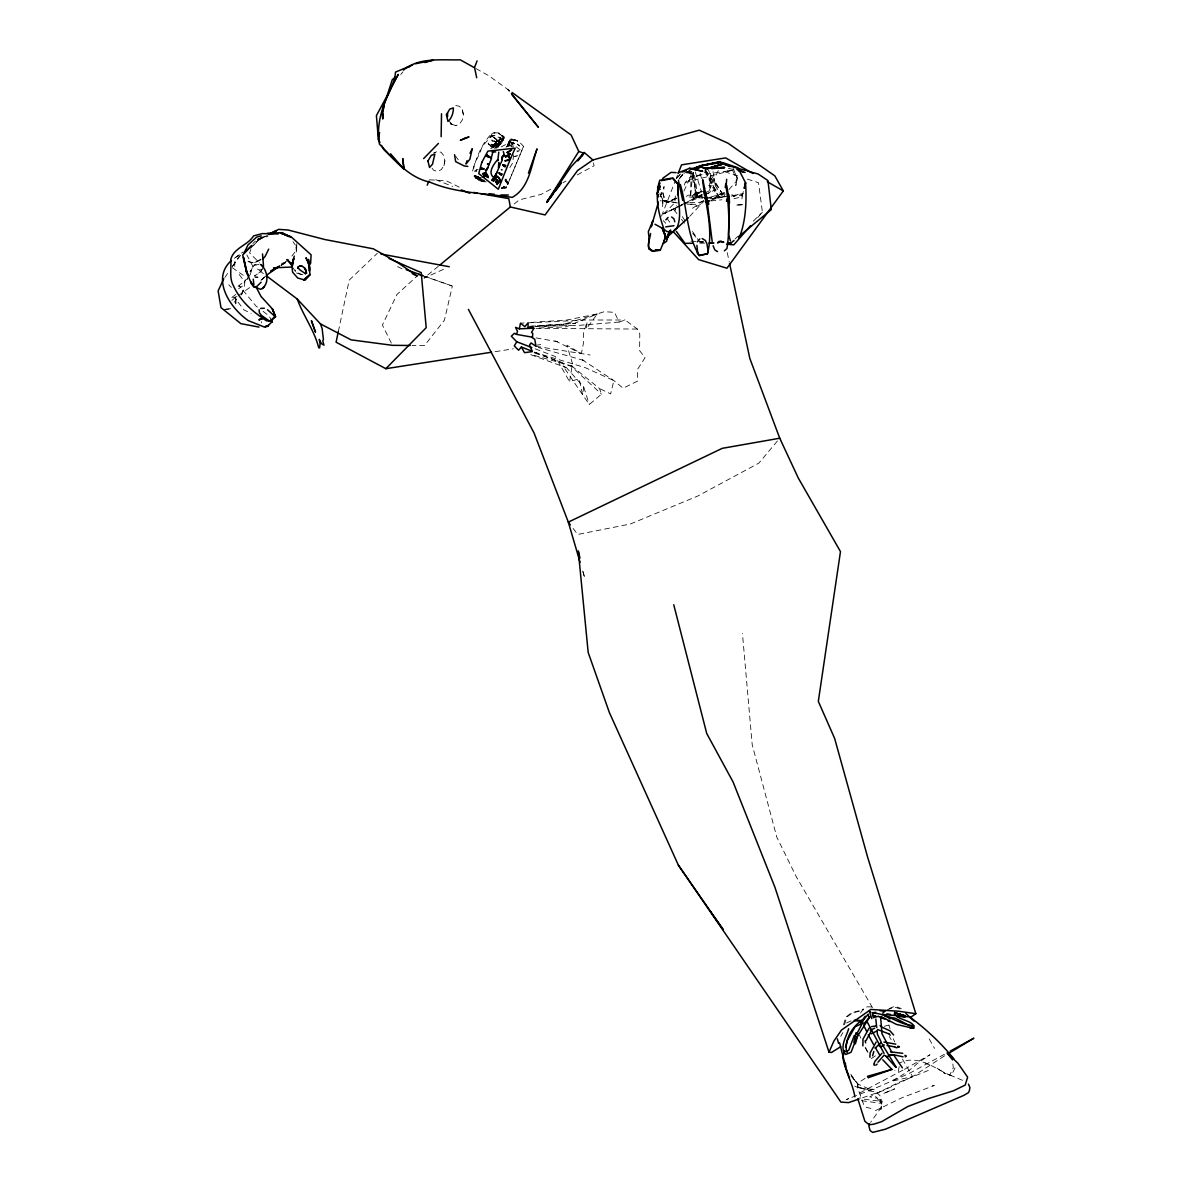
<?xml version="1.0" encoding="UTF-8"?>
<svg xmlns="http://www.w3.org/2000/svg" width="1192" height="1192" viewBox="0 0 1192 1192"><rect width="100%" height="100%" fill="white"/><g stroke="black" fill="none" stroke-linecap="round" stroke-linejoin="round"><path stroke-width="0.75" stroke-dasharray="5 3.75" d="M296.748 243.63L296.704 252.168L295.586 245.06L295.914 245.895L292.994 241.663M475.116 175.671L475.995 178.338L483.311 181.676L486.306 181.855M496.11 148.374L496.513 145.394L496.11 148.374L498.852 144.575M690.63 195.801L691.032 173.093L692.835 171.648L690.63 195.801L696.947 196.322L691.032 173.093L686.085 172.959L692.954 173.242L694.072 172.05L697.946 197.35L703.146 197.276M235.569 303.9L235.688 299.058L244.107 310.009L251.199 313.347M502.875 140.12L502.13 138.466L497.898 137.274L499.314 137.557M513.618 154.677L512.694 162.931L509.669 167.819M234.705 266.323L235.077 257.845L240.441 253.911M928.315 1070.446L897.397 1083.051L869.713 1096.923L877.521 1098.309L875.226 1096.193L881.365 1103.226L879.905 1099.099L881.35 1104.12L880.918 1109.514L881.991 1101.438L880.53 1096.357L874.392 1089.518L859.492 1088.162L854.783 1086.21M236.09 303.394L235.435 295.929L235.673 300.429L236.91 298.685L236.642 295.72M675.342 195.965L674.821 202.834L663.735 213.815L665.836 216.735M296.599 245.403L296.182 250.707L296.629 250.052L289.537 258.902M741.96 198.9L742.273 196.01L741.037 194.341M496.304 145.811L497.883 143.696L498.867 144.292L497.675 142.653L493.801 141.312L495.842 141.982M704.04 193.476L708.972 190.988L711.043 171.395M504.514 138.049L503.858 136.261L499.642 134.89L500.387 138.853L500.014 137.512L497.526 136.856L500.014 137.512L500.387 138.853M497.362 140.12L492.49 136.499L496.438 139.464L494.665 137.706L489.897 137.229L492.49 136.499L498.241 141.535L495.961 139.255L500.059 140.969L500.625 142.936L499.597 143.249L499.701 141.386L498.509 140.418L499.597 141.401M865.094 1078.373L857.569 1083.29L857.659 1087.804L863.962 1105.327L866.346 1107.398L874.6 1109.171M710.074 198.304L716.601 198.662L723.931 196.531L724.453 192.925M534.612 353.011L561.775 362.442L583.767 387.132L582.545 394.656L579.103 378.758L569.597 381.738L572.443 363.426L566.9 345.188L581.353 353.637L583.439 343.236L583.439 333.387L587.105 321.795L586.345 328.843L597.311 313.958L604.18 311.693L614.506 312.349L619.14 322.064L625.07 319.992L637.392 329.066L639.791 334.132L639.597 350.597L645.051 357.66L637.184 369.907L637.794 381.008L623.103 388.175L613.88 380.591L582.411 359.865L585.212 360.848L538.263 347.483M500.267 138.034L499.537 140.492M511.353 145.066L512.322 142.638L514.914 143.874L512.992 142.519L511.8 143.189L514.363 143.845L513.335 143.01M899.185 1066.617L898.261 1071.802L894.79 1070.595M431.996 168.191L433.828 170.441L437.553 171.395L441.234 169.651L443.931 165.703L444.884 160.592L443.856 155.705L441.115 152.293L437.389 151.369L433.679 153.112L437.389 151.414M443.945 165.703L444.914 160.577M455.776 105.477L459.546 106.356L462.332 109.724L463.39 114.641L462.407 119.811L459.68 123.819L455.925 125.667M502.19 138.808L501.787 140.045M496.349 143.919L493.384 145.946L488.765 144.888L488.184 143.07L489.182 144.947L495.38 144.888C494.024 146.467 494.561 147.286 491.402 146.914L493.071 146.869L496.393 143.949L495.648 141.669L493.726 140.835L496.438 142.638M338.334 331.555L349.211 280.12L377.283 253.315M472.598 170.963C476.532 157.389 481.777 143.189 492.207 133.206L494.978 132.819L493.875 132.982M424.978 276.335L452.364 286.05L444.422 320.186L424.471 345.62L412.015 345.501M493.428 145.737L496.572 143.919L493.428 145.737L496.125 147.808M743.316 191.525L741.975 196.755L733.87 198.781L730.845 196.933M501.102 187.814L503.501 188.232C506.675 188.947 510.072 182.823 506.704 181.139L506.153 178.681L507.762 184.164L523.526 146.407L518.49 140.805L514.199 139.658L512.739 140.805M492.207 133.206C489.987 139.911 482.626 143.398 480.778 150.52C479.84 155.481 468.501 170.247 476.845 170.843M844.532 1024.688L846.633 1017.298L851.833 1013.23L863.425 1009.967M843.504 1024.852L845.694 1017.298L851.163 1013.006L863.664 1009.356M507.688 146.527L508.03 145.439M731.173 196.144L743.003 193.536L741.975 196.755L742.273 196.01M495.768 143.204L494.427 143.517L497.958 140.701L495.768 143.204L498.316 145.662L500.372 145.215L501.459 139.434M660.308 196.918L664.078 186.503L662.588 206.827L662.335 197.231L661.024 192.642M250.886 249.456L249.605 252.928L259.558 262.955M676.952 213.621L674.702 210.79L676.609 205.665M684.268 185.132L685.266 182.451L690.853 176.327L732.037 170.381L685.266 182.451L706.603 171.38M261.421 321.602L261.391 322.838M510.265 143.055L510.832 141.863M661.5 216.199L675.521 180.26M676.192 178.547L677.518 175.12M523.526 146.407L506.242 187.814L502.979 187.516M241.052 295.109L243.108 290.222L239.056 285.544L256.235 306.314L259.379 308.311M508.403 182.734L505.676 181.095M708.972 190.988L718.448 170.113M723.931 196.531L725.123 193.924M498.569 144.157L499.701 141.386L498.48 145.931L499.225 142.757L498.39 143.368L499.508 142.071M674.702 210.79L676.236 207.512M683.925 191.107L690.853 176.327M954.971 1067.898L951.291 1075.735C934.722 1068.941 918.198 1053.49 899.096 1063.234M937.016 1068.121L945.42 1073.813L943.423 1072.532L949.786 1075.035L953.287 1067.704L952.348 1059.703M241.633 294.677L243.779 289.418L244.881 282.176L237.372 272.044M506.034 147.286L508.418 144.977L510.161 145.26L508.567 145.052M262.881 267.634L260.914 271.538L254.611 275.933M261.748 269.303L260.452 271.821L254.388 276.067M512.322 142.638L509.044 141.326L509.267 144.47L506.868 146.452L507.956 144.619L512.396 145.871M840.747 1036.355L842.863 1032.585M508.567 146.586L510.325 145.141L511.666 146.199M743.003 193.536L741.797 195.637L733.259 195.92L738.846 194.043L731.054 197.693M509.833 139.553L511.562 138.853L515.644 141.267L511.8 143.189M232.589 266.352L239.428 255.833M249.411 275.412L245.82 281.059L248.994 276.529M499.478 143.249L500.029 142.399L498.39 143.368M860.579 1012.991L863.202 1009.088L867.225 1006.793L872.112 1006.972M227.523 273.504L224.886 277.483M232.395 266.323L242.021 253.375M881.618 1106.891L870.622 1122.253M490.657 148.717L493.756 147.003L492.475 147.555M234.198 302.261L236.448 299.386M680.453 177.265L682.405 174.822M680.185 177.34L682.197 174.792M400.736 74.56L402.941 71.833M679.857 177.981L683.21 173.809M728.953 189.573L735.986 181.825L736.433 179.292L732.648 170.456M706.692 193.819C714.157 191.852 708.003 187.368 711.445 185.55L708.152 185.714L705.619 188.217M777.422 440.995L758.827 463.137L697.588 496.125L630.359 524.003L577.688 534.463L572.488 527.609M678.799 179.441L682.256 175.358M250.052 275.024L252.898 266.472L246.863 254.939M757.65 217.644L762.418 212.191L758.514 182.734L746.46 178.8M676.475 178.517L679.917 174.613M677.265 177.668L682.673 171.573M253.792 245.15L258.634 239.726L270.524 233.632M250.543 248.428L258.634 239.726M689.721 216.348L703.414 201.731M735.077 238.996L737.684 236.448M753.299 221.131L762.418 212.191M262.27 279.435L267.157 274.756M261.853 279.643L264.505 277.2M418.884 274.384L396.966 294.454L382.408 325.029L392.421 345.322M260.929 280.448L264.669 277.036M501.176 146.869L505.751 144.545L510.325 145.141M497.63 147.734L498.107 144.768M252.779 243.496L255.535 241.082M530.768 354.68L565.529 367.389L562.877 365.84L589.295 404.49L601.498 394.165L599.516 388.532L571.206 365.497L573.546 366.495L531.558 354.635M496.14 146.199L497.615 146.094M438.328 266.293L423.965 278.138L445.897 268.245M231.844 300.369L236.999 296.286M514.139 203.981L519.34 199.869L541.168 194.37L552.03 188.545M701.298 191.033L697.439 194.072L701.522 191.346L691.852 195.831C693.923 198.632 699.436 198.319 701.447 195.399M238.37 295.556L249.933 287.391M282.698 264.43L281.595 264.996L288.375 259.767M235.822 294.409L230.712 298.313L236.999 296.614M693.52 198.99L697.052 196.322L697.946 197.35M281.595 264.996L285.722 261.912M512.486 146.959L508.91 144.739L508.835 143.263L507.39 146.72M238.042 286.467L245.82 279.792L242.289 286.229L238.579 288.747M234.392 258.306L243.108 251.929M288.285 259.945L280.925 265.309L285.588 263.104M676.415 198.215L668.042 202.461L676.415 198.215L668.042 202.461L660.174 200.658M264.907 236.15L262.955 237.551L267.455 235.286M501.057 139.091L497.392 141.058L498.241 140.596L492.817 140.894L491.774 139.956L492.251 141.163L497.392 141.058L499.403 139.434M703.876 200.301L692.641 208.198L702.55 203.579M258.247 239.592L264.326 235.375M503.426 138.615L504.112 138.153L502.771 139.106L503.531 138.957L503.262 141.252L500.536 144.277L496.393 143.323L499.776 144.008M871.292 1058.63L875.643 1055.725M257.353 239.83L264.505 235.137M724.274 192.359L710.477 199.973L712.026 199.287M944.571 1055.829L912.61 1076.57L883.272 1090.591L859.03 1098.994M500.625 142.936L498.003 147.376L494.069 145.856L497.496 146.497M517.343 151.816L519.414 150.639L516.598 151.071M904.49 1069.358L929.909 1054.771L917.214 1063.547C897.934 1082.023 870.383 1089.279 846.305 1099.709L851.803 1096.998M257.725 240.68L267.321 235.405M473.865 176.058L477.351 177.966L474.148 175.805L475.474 178.174L478.186 179.202L480.987 178.621M577.226 174.941L594.063 165.733L593.482 162.857M944.407 1054.279L909.615 1073.247L891.542 1081.278L912.61 1076.57L902.344 1058.943M562.877 182.734L565.976 181.08M875.375 1110.676L902.135 1097.668L934.304 1085.51L930.669 1086.001M677.756 206.782L682.673 204.279M684.327 203.46L702.401 194.311M682.286 205.188L663.735 213.815L679.887 205.665M681.511 204.845L705.738 192.612M675.626 198.095L667.907 201.97L660.398 200.226M663.735 213.815L676.102 207.617M902.91 1070.148L858.583 1093.586M686.443 172.006L691.285 169.726M501.862 140.537L502.458 140.254C499.672 143.144 502.309 139.032 502.175 142.235L498.003 141.178L501.4 141.833M683.97 204.398L702.52 195.756M704.204 194.981L716.005 189.483L712.995 171.469M846.529 1022.959L852.518 1020.203M506.242 187.814L503.724 187.964M261.078 259.215L253.24 262.762L246.58 261.123M686.294 172.408L689.393 171.007M688.574 171.261L683.91 173.332L688.767 171.335M254.73 262.464L261.793 259.379L253.762 263.06L244.911 260.72M531.245 322.451L567.124 319.978L597.311 313.958L566.036 326.861L535.521 328.143M887.131 1009.982L894.492 1007.002L902.21 1009.684M494.203 132.923L498.688 132.863L501.907 135.054L502.011 136.871M476.83 170.173L474.371 171.141L476.562 171.514M889.023 1008.581L895.028 1006.257L901.376 1008.581M693.431 194.698L704.83 190.616M724.125 193.208L709.657 197.336M281.535 263.477L284.962 262.359M710.834 200.286L719.059 197.693L710.626 199.138M484.578 180.186L480.003 179.158M597.311 313.958L559.853 325.49L535.864 326.519M705.292 169.607L718.642 197.35L720.087 197.082M703.295 201.284L698.199 202.685L687.948 202.342M884.241 1026.282L889.634 1024.882M695.085 194.296L694.861 193.119L701.507 191.45M257.621 239.041L267.902 236.493M501.459 188.261L506.749 186.623L503.382 186.31M694.861 193.119L701.507 192.925M501.713 188.127L504.738 186.786L503.158 186.786M259.126 264.49L254.06 265.339L250.082 271.627L254.298 264.758L259.185 264.341M495.142 351.655L513.35 348.824M537.041 345.129L540.691 344.562M508.254 144.619L509.267 144.47M732.037 170.381L724.08 171.514L739.576 176.565M686.95 172.02L692.761 171.201L697.022 196.188L695.904 195.995M262.166 269.556L258.873 269.928L256.906 268.692L264.088 274.1M225.765 309.25L230.92 308.683M509.908 142.369L508.015 143.621L507.732 145.782M710.819 200.941L721.92 199.779M483.162 180.826L480.391 181.005L476.725 179.411L475.593 176.178M725.079 196.755L718.553 197.365M729.176 196.352L709.449 197.634M224.051 309.443L231.412 308.788M733.259 195.92L734.808 195.786L731.769 194.728M619.14 322.064L578.969 325.356L535.685 326.399M706.439 198.304L710.283 197.842M520.487 323.196L524.078 322.957M528.488 326.414L575.721 323.241L530.336 326.34M686.681 172.497L694.072 172.05M742.825 204.637L735.434 205.084L743.227 204.83M528.101 322.853L585.183 320.022L625.07 319.992M476.055 169.458L478.081 169.383M429.448 179.813L446.166 180.752L460.306 187.651M481.002 178.249L475.101 177.489L479.989 177.906M699.749 243.183L705.292 243.123M481.747 177.906L478.23 177.921L475.921 176.267M535.968 328.351L637.392 329.066M480.659 178.293L478.424 178.279L482.343 180.111M481.985 179.888L479.944 179.843L481.359 179.977M686.994 204.16L695.741 204.339L687.263 204.1M690.868 241.186L703.682 241.708M699.808 241.946L703.384 242.259M692.761 233.349L699.525 241.812L703.131 242.125M699.6 196.233L688.261 195.13L685.847 196.68L703.176 198.2M484.95 181.72L481.613 180.96L484.965 181.899M484.414 181.02L481.33 180.603M676.028 202.789L662.424 200.137L659.995 193.953M861.592 1100.693L881.499 1103.39L881.991 1101.438L862.725 1099.039L859.7 1097.683M535.998 346.306L590.055 354.978M493.22 144.664L491.774 144.426L492.102 146.08M511.189 139.688L512.739 139.971L509.446 140.626L508.433 143.636L509.431 143.234L508.06 143.71L507.926 145.469M536.117 337.887L557.469 341.731L554.057 340.376L581.353 353.637M491.193 144.202L494.755 144.798L497.213 147.51M677.548 202.983L662.424 200.137L667.207 202.372L659.712 188.068M484.459 181.154L481.091 180.245L484.488 181.497M478.081 176.669L474.565 175.641L477.023 176.833M703.608 197.336L695.711 195.667L693.118 172.08M480.912 179.217L478.707 178.74L475.653 175.82M929.492 1064.799L925.469 1063.085M450.353 122.478L452.185 124.713L449.116 123.476L455.94 125.622M481.002 179.292L478.707 178.74L481.33 179.545M728.446 168.355L736.775 170.411M475.981 175.999L478.812 176.699M534.046 352.117L585.332 367.702L613.88 380.591L610.632 393.911L599.516 388.532M491.581 146.363L490.538 146.02L492.698 147.748L489.227 144.515L492.132 146.869M422.221 275.561L452.364 286.05M296.495 272.968L302.5 275.054M949.786 1075.035L964.462 1081.114M535.208 348.839L555.323 356.512L569.597 381.738M302.813 274.801L297.121 272.625L295.169 270.003M535.074 352.355L571.609 366.615L601.498 394.165M435.706 179.679L452.737 186.474M480.361 179.485L481.94 180.186M868.744 1088.862L857.882 1084.035L850.805 1075.542L858.523 1085.018L850.79 1074.26M492.579 146.72L495.097 148.508M397.607 266.635L402.494 268.99M476.025 68.614L488.631 75.632L510.578 91.426M263.074 311.335L269.273 316.089L271.314 320.29M510.28 145.871L508.507 142.772L510.027 139.941L510.429 140.85M232.321 267.708L243.228 275.263M516.181 146.81L520.308 149.879L517.745 147.853M497.362 140.88L499.97 143.338L501.459 143.263L503.441 138.779L502.175 136.037L503.292 136.976M859.492 1088.162L857.659 1086.433L857.569 1083.29M509.207 90.86L507.613 89.296L509.893 92.097M228.804 284.769L231.322 287.421M505.021 179.098L506.6 180.797L506.093 179.024M663.259 220.595L665.702 223.291M449.399 121.405L452.17 124.758M681.466 219.254L684.864 223.485M507.732 184.253L504.842 179.992M455.493 155.988L458.279 159.803M666.894 218.21L671.096 224.051M682.286 216.631L685.37 221.146M692.448 231.471L699.525 241.812M292.755 267.485L295.556 271.597M506.168 181.035L507.941 183.791L506.213 179.053M707.124 168.147L723.008 194.952L717.614 197.708L704.263 169.368M872.484 1007.642L796.39 876.925L776.782 837.112L752.212 744.777L742.437 633.459M889.277 1036.489L891.154 1039.707M929.253 1039.007L934.528 1048.379M705.143 171.335L718.776 196.188L703.429 168.132M508.686 141.878L509.342 143.07M865.66 1047.842L868.074 1052.462M865.139 1047.485L867.553 1052.104M511.979 143.114L512.828 144.873M893.27 1038.828L894.715 1041.823M859.492 1035.133L860.907 1038.217M733.02 168.102L737.386 178.487L735.777 185.594L737.386 178.487L733.646 169.577M659.995 193.745L661.828 198.245M507.539 145.394L507.852 146.333M496.781 142.965L496.319 139.3M583.767 387.132L589.295 404.49M888.949 1025.284L890.037 1028.666M695.338 172.05L701.596 192.225M582.635 571.028L584.691 578.016L582.56 568.986M700.211 173.525L701.537 178.666M505.721 180.007L506.078 181.512M462.332 109.724L463.375 114.641M727.254 252.63L729.161 261.599M494.352 143.398L494.725 145.409M512.962 144.694L513.231 147.301M497.883 143.696L498.018 145.409M509.967 140.969L510.534 142.34L509.967 140.969M503.352 137.035L503.128 139.002L503.352 137.035M500.506 141.326L500.238 144.202L500.506 141.326M498.554 143.338L498.211 146.348L498.554 143.338M502.145 141.029L502.517 139.971L502.145 141.029M492.102 135.322L491.253 136.156L496.423 135.426L492.102 135.322M723.052 194.356L721.533 195.413L704.263 168.445L723.052 194.356M509.938 142.891L509.133 143.383L509.446 142.25L509.938 142.891M517.835 155.616L514.646 156.48L517.835 155.616M888.502 1091.425L882.989 1093.735L894.73 1088.847L888.502 1091.425M873.945 1091.559L868.283 1090.769L857.629 1086.866L873.945 1091.559M515.168 140.03L514.199 139.658L517.701 141.356L515.168 140.03M500.953 134.502L498.39 133.474L501.907 135.054L500.953 134.502M519.369 145.722L517.343 144.083L520.576 147.346L519.369 145.722M498.241 141.535L497.168 140.224L498.241 141.535"/><path stroke-width="1.5" d="M493.667 180.245L493.98 177.802L494.024 180.066M894.596 1015.435L894.671 1012.425L894.596 1015.435L881.946 1014.407M500.849 163.2L502.234 160.041M528.428 173.198L537.056 148.881C531.081 165.643 529.531 187.844 512.217 197.395C484.652 193.164 456.298 193.342 429.88 182.153C408.066 177.34 394.18 159.37 379.473 144.157C374.988 119.558 386.58 95.509 398.277 74.396L391.945 86.152M441.144 136.678L441.517 113.776M271.97 322.227L271.433 319.814M492.654 152.71L491.223 158.208L486.887 154.915L491.223 158.208M487.945 177.28L487.021 174.911M267.53 309.771L274.994 316.461L270.018 321.006L271.18 320.737L275.531 316.759L272.342 308.862L261.033 296.48L255.803 286.482M486.47 176.043L485.129 173.391L485.77 174.479L483.773 176.356M726.062 187.621L726.643 179.292M263.536 266.323L262.523 253.941M493.354 180.588L493.697 178.055M677.622 194.773L678.457 184.671L672.914 177.921L659.787 180.26C654.393 195.92 658.595 214.113 664.048 229.385L666.85 231.546L671.558 231.68M383.183 113.851L382.751 119.006C380.024 101.856 394.641 88.774 395.491 72.101L412.492 65.053M383.63 108.71L384.062 103.57L382.647 112.614M493.741 179.038L493.637 180.201L493.086 178.517L494.516 176.49M494.263 177.891L493.816 180.171L494.039 177.906M253.27 279.211L253.881 284.769M292.249 266.203L293.634 258.634L291.816 266.114L291.34 263.834M532.556 337.247L516.538 334.371L517.492 331.376L515.57 327.383L519.354 328.828L533.718 328.217M725.228 187.516L725.749 183.926C728.833 205.173 730.264 227.255 726.941 248.547L724.363 250.841M672.601 178.487L678.457 184.671C676.505 198.975 682.956 213.845 676.967 227.791L673.748 230.592M677.682 189.751L678.457 184.671M379.965 142.578L378.415 139.777L379.548 132.536M498.777 152.159L497.764 160.801L497.958 159.817M494.129 179.888L493.89 178.204L495.559 177.37M498.256 172.9L497.019 172.184L500.342 164.183M874.168 1065.41L874.421 1064.128M868.849 1125.889L870.115 1130.567L872.663 1132.4L885.433 1129.197L963.926 1095.329L968.426 1092.662L969.468 1090.427L969.871 1087.476L968.455 1084.109M519.354 328.828L520.487 323.196L524.852 326.668L528.101 322.853L528.026 327.919L533.971 328.217L531.498 332.404L532.809 333.432L532.392 337.768L534.746 339.288L535.998 346.306L531.066 342.953L529.561 345.01L532.303 351.61L524.554 352.668L521.366 347.036L518.609 350.225L514.259 345.933L516.777 341.791L511.323 336.189L514.363 333.313L516.538 334.371M293.634 258.634L291.965 266.844L292.606 272.163L297.717 278.034L305.241 280.12L309.965 274.652L308.966 264.266L306.091 258.008L308.966 264.266L309.413 271.061L310.069 268.17L308.072 260.601L309.264 266.77L308.519 259.454L308.728 266.114L310.635 263.313L311.097 254.82L291.072 236.776L280.314 233.021L290.55 236.895L282.012 232.649L267.366 233.26M493.816 180.171L494.173 178.457M650.608 233.528C650.013 239.458 644.663 249.381 653.41 251.348L660.249 250.245L665.836 236.91L662.394 228.313L654.974 224.23M338.334 331.555L336.084 342.193L385.835 368.7L491.491 352.221M291.816 266.114L294.26 256.086M952.348 1059.703L947.089 1052.849L957.906 1063.234L967.636 1077.181L965.207 1085.063L953.466 1090.784L928.315 1098.637L907.738 1106.548L881.648 1121.657L873.796 1124.175L869.221 1124.771L869.504 1123.624M651.249 226.942L658.431 202.133M872.589 1055.829L873.825 1051.448M651.622 225.482L652.709 221.101L648.344 231.65L649.193 239.324M880.694 1018.162L881.961 1033.688L891.631 1051.925M844.651 1050.539L842.848 1057.289C844.979 1071.116 852.697 1083.245 854.888 1096.849M845.545 1047.172L847.348 1040.422L855.126 1026.699L861.026 1024.092M486.351 170.113L485.725 172.497L482.551 173.823M493.369 179.947L495.067 178.919L491.7 179.873M649.014 238.936L648.463 245.954L648.791 248.726L649.461 248.383M467.041 160.696L466.012 163.989L469.901 159.177L472.226 148.702L470.006 153.261M739.129 238.221C746.058 220.58 746.699 201.225 745.551 182.793L737.788 167.7L722.501 162.529L702.773 165.241L692.492 168.623M854.351 1035.341L848.719 1050.256L845.858 1051.627M493.846 177.459L494.01 179.992L493.712 178.696L492.579 180.618M848.659 1028.681C846.692 1036.28 838.885 1047.351 845.754 1054.458L851.058 1052.268L856.944 1037.1L869.981 1016.702M678.188 173.406L681.526 164.854L725.675 157.91L752.897 173.481M477.098 60.911L474.535 67.422L476.696 77.733M726.658 200.971L727.865 197.917L726.435 201.15M261.242 235.852L256.697 237.074L248.04 244.881L243.943 253.196L251.914 245.373L242.676 255.028L246.327 271.538L251.572 284.113L253.941 286.736L260.72 289.358C270.048 284.605 267.798 270.539 260.839 264.46L263.03 266.77M495.693 151.905L492.072 151.995M427.213 185.207L428.882 181.154M873.915 1063.92L875.077 1061.133L881.961 1053.266M223.768 278.779L218.136 290.893L220.982 307.611L240.873 323.658L259.007 327.085M840.777 1046.665L831.48 1052.476L829.006 1052.149L833.893 1041.063L841.463 1030.067L870.831 1009.445L898.649 1011.233L915.828 1013.692L867.597 857.063L834.638 738.414L818.323 701.373L840.479 551.598L798.312 478.067L779.747 438.224L749.813 358.405L729.549 263.387M865.943 1040.735L871.352 1030.827M268.692 249.158L265.011 256.608L262.642 259.022M505.021 160.92L509.923 159.087L509.073 156.688L505.646 156.152L505.557 157.016M497.198 172.214L495.619 174.256L496.125 176.803M863.008 1022.066L857.197 1033.091L858.031 1034.88L856.02 1032.913M657.552 187.77L660.1 183.076M484.265 176.52L485.382 174.554L484.786 173.704M487.066 177.28L487.588 175.343L486.649 174.136M553.282 193.67L546.696 202.327L578.776 151.429L571.117 134.994L512.068 92.499M860.475 1022.885L865.213 1016.21M876.15 1042.046L870.1 1052.953L869.922 1057.244M875.196 1048.275L879.145 1044.103M561.015 183.24L546.696 202.327L571.281 166.537L583.439 153.53L577.867 160.92M879.413 1044.624L880.709 1042.732L882.05 1043.641M256.205 287.034L261.108 282.221M439.759 265.116L510.34 206.976L545.087 214.933L577.584 170.516L592.901 159.966L699.227 130.181L727.984 143.189L774.815 175.85L783.308 190.899L726.941 268.215L698.646 259.618L673.033 231.367M869.117 1028.1L863.008 1039.096L862.874 1045.92M485.815 176.341L485.382 174.554L483.475 177.131L485.859 175.343L483.296 177.131M546.696 202.327L553.312 193.521M578.656 159.758L584.154 152.412L592.901 159.966M557.826 187.546L561.164 183.106M483.982 173.898L485.606 172.602L484.146 173.689M555.487 190.795L558.78 186.459M581.86 156.167L584.065 153.276L578.776 151.429M877.953 1062.221L884.241 1055.009M483.654 176.714L485.382 174.554M863.693 1024.062L869.326 1017.253M861.876 1021.812L868.253 1014.168M697.26 241.887L699.793 238.966M750.483 225.795L733.78 244.852L726.569 244.211M497.496 159.847C493.756 164.153 487.17 173.093 493.965 177.593M423.637 158.596L438.433 143.442M665.866 219.864L668.101 217.451M688.469 217.674L667.609 236.791L670.619 229.981L667.043 238.966L668.652 233.081L666.581 241.291L663.437 243.466L665.3 236.24L662.141 228.179M873.2 1017.715L878.608 1016.225M872.961 1016.254L873.781 1015.405L874.034 1016.851L873.319 1016.225M385.835 368.7L426.2 327.681L421.223 272.64L389.113 258.515M262.449 288.598L264.49 286.557M272.268 321.557L267.693 326.057L264.326 327.04L248.264 320.603C230.548 308.415 210.522 278.973 231.471 260.437M682.211 172.02L686.264 170.694M484.503 175.358L483.401 176.401M305.45 273.683L306.329 271.806C305.808 268.111 301.904 264.43 298.179 266.695L297.851 268.364L297.791 267.38L299.684 269.735L305.45 273.683L306.761 272.983M882.84 1013.006L885.656 1010.563M499.001 166.954L498.45 167.655L498.792 162.544L499.12 166.299M395.088 77.271L392.302 79.655L386.953 96.045L376.404 115.639L378.415 139.777M403.447 70.119C418.839 57.082 441.487 60.33 460.291 59.823L474.461 67.735M267.157 274.756L279.36 266.308M268.513 325.356L265.116 326.638L267.991 326.325M875.807 1065.216L877.163 1064.069M492.192 180.648L493.384 178.606L493.98 180.454L493.935 178.279L493.488 180.752M727.478 242.87L731.173 242.825L734.034 240.456M738.325 236.895L771.284 209.613L767.961 180.603L758.142 174.002L747.146 170.933M662.633 178.383L671.007 172.393L676.102 172.617M910.092 1017.7L915.828 1013.692M905.19 1056.827L906.382 1056.067L904.907 1055.337M494.188 177.101L495.261 176.416M948.743 1053.341L973.864 1038.202L950.173 1051.15M887.176 1057.066L888.502 1056.291M279.464 266.129L270.793 271.106L278.496 266.74M864.051 1019.086C852.936 1025.15 844.487 1038.709 846.499 1051.567L847.288 1052.283M871.218 1033.822L876.716 1031.065M870.264 1030.409L874.734 1028.115M269.168 234.005L278.63 229.371L288.091 230.011L324.969 239.547L373.379 248.83L398.709 263.253L417.155 276.037L412.268 273.683M268.96 234.526L276.47 230.756L270.524 233.632L273.862 233.468M507.673 152.367L511.755 149.909L507.405 152.144M694.251 168.4L700.181 165.733L720.281 161.62M694.027 168.921L700.211 166.135L720.221 161.948L729.817 166.567M694.802 168.489L703.548 165.226M415.621 63.727L433.337 60.151L424.873 62.52M695.234 168.668L700.091 166.671M678.099 172.885L689.334 168.4L692.716 168.459M873.736 1015.971L875.688 1015.763M504.678 155.616L502.517 156.45L502.175 159.445M707.497 201.254L705.888 201.85L709.18 200.807M868.402 1077.657L891.899 1069.388L882.795 1059.822M859.03 1098.994L848.629 1102.6L840.911 1102.108L678.382 865.198L609.35 712.488L588.178 652.456L578.299 550.942L579.997 558.154M708.793 168.489L722.829 163.989L705.947 168.877M707.467 168.638L722.829 163.989L706.871 168.832M891.899 1069.388L867.463 1076.331L868.387 1077.628M406.234 67.721L409.616 66.782M890.767 1054.577L894.074 1054.771L888.904 1055.084L887.325 1057.14L885.164 1055.695M694.832 168.743L702.446 166.761L693.461 168.951M500.714 181.214L498.658 181.691L496.185 178.904M706.439 198.304L704.8 198.423L708.033 197.693M665.732 226.882L673.957 225.69M704.815 164.988L720.221 161.948M661.545 180.633L671.022 178.8M884.345 1044.937L882.557 1045.28L881.156 1047.291L879.055 1045.771M508.433 194.996L500.819 194.966M779.747 438.224L722.233 448.341L568.316 522.126L580.087 562.296M871.59 1026.595L875.747 1025.954M704.8 198.423L706.811 198.125L705.411 191.48M875.747 1012.321L872.172 1012.813L872.723 1014.019M705.262 201.537L708.972 201.15M711.639 168.698L724.542 167.521L703.429 168.221L724.542 167.521L707.124 168.147M868.104 1014.511L869.087 1017.953M505.14 160.696L507.956 160.503L509.982 158.983L508.954 156.897M273.475 267.798L291.355 267.082M260.586 308.4L264.326 308.251M692.358 243.272L684.953 243.347L676.356 231.367M708.987 243.079L712.682 243.034M507.256 152.338L510.385 154.275L506.078 155.973L506.004 156.927M410.227 345.486L392.421 345.322L351.089 339.854L320.484 323.926L297.195 298.983L266.978 276.261M278.183 233.945L262.329 233.602L253.598 235.882C247.668 245.433 233.87 247.668 230.712 259.543C231.695 268.245 228.894 277.9 233.498 285.886C240.397 301.099 252.719 311.857 266.382 320.603L270.033 321.423L261.45 315.403L259.394 312.825L259.141 309.756M912.774 1028.249L909.347 1027.37L913.996 1028.279C915.262 1021.052 899.468 1020.188 895.743 1015.405M896.593 1016.344L909.556 1016.761C925.826 1028.905 941.069 1042.97 953.823 1058.854M854.232 1020.263L862.77 1020.531M913.832 1025.686C898.947 1024.986 887.34 1013.2 872.678 1013.111M658.297 250.141L655.168 250.022L660.249 250.245M727.507 242.676L731.173 242.825M706.215 197.976L707.005 198.021M890.469 1051.88L902.716 1053.311M855.096 1020.695L858.463 1020.873M299.877 266.04L302.142 266.189M255.282 277.125L257.636 277.289M710.343 242.766L713.948 243.094M489.078 193.715L494.308 194.266M467.83 166.403L464.239 165.986L455.672 161.65L454.554 154.722M893.464 1054.741L903.074 1056.827M883.942 1042.076L895.788 1044.147M507.136 152.382L510.385 154.275L505.766 156.003L505.572 156.971M879.726 1010.607L884.33 1011.337M888.159 1021.127L890.096 1021.469M885.015 1016.404L895.058 1018.147L909.198 1025.388M886.997 1045.429L894.387 1046.859M473.641 192.434L477.292 193.074M480.957 193.73L508.76 198.602L510.34 206.976M886.863 1013.796L890.424 1014.437M380.889 253.985L449.265 266.725M881.067 1016.553L896.444 1024.405L910.301 1027.623M877.491 1029.501L888.591 1033.792M738.444 170.814L743.45 172.05M485.189 169.979L486.768 170.054L490.21 161.754L491.491 158.312L490.285 157.523M724.81 164.66L745.492 170.456M497.735 176.327L495.097 175.805L493.741 177.608L494.814 179.396M418.884 274.384L422.221 275.561M736.894 169.532L745.119 172.453M406.159 269.66L423.279 275.739M501.4 169.622L502.1 169.964M500.104 179.366L498.286 177.161L500.625 181.467L498.554 181.974L496.036 179.321L498.42 183.061L495.544 181.467M516.777 341.791L531.87 347.557M878.862 1016.716L884.673 1019.115M521.366 347.036L531.647 351.029M487.379 163.975L488.988 164.615L487.707 163.781M461.244 189.886L469.767 193.283M881.484 1026.983L889.903 1030.767L893.642 1034.984M497.407 177.265L495.634 176.416L497.362 177.399M897.934 1046.144L899.424 1046.889L896.339 1047.753L894.745 1046.74M496.349 182.018L498.42 183.061M872.44 1014.794L873.229 1015.197M282.191 233.036L288.494 236.552M767.29 181.735L783.308 190.899M880.068 1025.567L881.484 1026.416M702.177 238.564L705.381 240.516L706.901 243.63L708.108 250.901L707.318 254.254C713.859 230.339 705.411 204.428 702.595 180.186M911.254 1026.729L912.446 1027.877L912.357 1026.267M870.682 1012.231L869.311 1011.188L871.754 1018.594M671.617 217.004L673.972 218.821L674.776 221.742M869.221 1124.771L864.9 1121.314L857.838 1098.89M266.382 320.603L260.884 315.91L263.477 318.13M887.295 1016.731L889.888 1018.981M290.848 263.06L286.899 259.513L292.323 265.995M905.86 1013.528L913.981 1021.052M717.539 251.631L714.872 249.977L713.069 245.731M895.892 1067.361L885.969 1056.246M497.481 181.407L496.17 179.679M484.995 173.958L485.844 174.941M390.603 153.828L404.013 169.279L402.702 158.64L404.013 169.279L383.809 149.596L381.5 145.379M888.785 1033.509L890.215 1035.222M697.171 252.928L699.659 255.595L707.243 253.836L699.108 255.237C686.383 234.466 687.292 207.661 680.304 184.492M512.173 94.913L538.367 127.246L511.457 93.661M570.402 524.867L568.316 522.126L534.031 432.92L468.396 309.369M710.462 911.493L723.291 929.76L678.382 865.198M292.517 265.518L290.49 262.598L292.249 265.369M896.131 1067.183L882.572 1044.892M893.434 1054.622L902.389 1067.868M884.062 1053.37L866.882 1021.321M486.858 174.971L487.707 177.325M879.8 1055.173L875.226 1047.485M487.409 175.388L488.318 177.653M248.547 275.784L246.327 271.538L248.517 275.59M708.704 203.251L706.349 198.185L702.952 179.858M496.423 182.883L497.362 184.522L495.961 181.422M873.408 1044.252L868.253 1034.671M699.212 255.654L697.707 252.704L696.888 245.314M486.425 173.466L487.23 175.671M863.738 1025.448L866.748 1031.601M297.195 298.983C303.453 315.969 314.36 330.378 318.681 347.677L319.605 347.99L320.097 343.847L319.262 339.362L321.438 343.654L323.986 345.203L322.734 340.808L323.434 339.675L322.153 328.664L320.484 323.926M273.609 314.122L274.965 316.908M881.111 1041.868L877.446 1034.343L877.088 1030.946M658.476 196.188L657.194 193.491L660.115 186.175L657.194 193.491L658.55 196.889M708.689 204.488L707.05 200.45L712.19 241.544M844.562 1063.8L849.479 1078.03M829.006 1052.149L774.934 887.28L733.08 781.967L706.722 733.467L673.748 604.746M483.132 173.391L483.49 174.613M503.337 151.637L504.261 154.781M837.365 1038.843L838.572 1043.372L839.615 1042.926L845.664 1066.661L845.381 1063.189M705.098 191.689L706.811 198.125M730.458 241.037L728.58 234.615L729.295 198.125L729.429 202.953L726.747 185.49M678.427 180.499L682.733 200.45M865.183 1040.735L865.601 1042.851M503.471 155.109L503.605 156.003M875.837 1019.086L876.731 1027.564M493.89 180.975L493.428 179.59L494.769 177.593L494.233 179.664M704.129 191.674L704.472 195.056M447.536 112.987L447.566 116.607M894.983 1014.198L894.983 1015.018L904.847 1017.134L904.877 1015.822L895.043 1012.813L904.907 1015.778L895.028 1012.857L894.983 1014.198M728.565 194.445L728.744 199.839L728.565 194.445M427.958 160.95L429.522 167.491L432.502 164.183L434.871 154.111L431.251 155.392L427.958 160.95M446.419 114.775L447.954 121.465C451.738 118.261 453.437 112.793 453.392 107.891L449.757 109.128L446.419 114.775M502.994 165.062L505.587 165.539L502.994 165.062M499.552 173.272L501.549 175.254L499.373 173.332L502.19 174.226L499.552 173.272M502.517 156.45L502.07 159.326L502.517 156.45M745.551 182.793L744.285 188.172L745.551 182.793M856.109 1033.404L853.844 1042.359L855.364 1043.864L857.972 1034.537L856.109 1033.404M481.792 162.38L478.737 173.57L498.301 189.245C503.843 175.537 508.939 161.665 515.242 148.166L487.9 151.116L481.792 162.38M493.89 177.28L495.261 175.731L493.89 177.28M486.634 169.502L487.781 167.595L486.634 169.502M483.758 168.743L481.061 169.16L483.758 169.041L481.255 168.072L483.758 168.743M309.965 274.652L303.647 279.986L309.965 274.652M718.91 241.529L717.554 242.959L720.549 241.082L723.782 242.244L718.91 241.529M311.44 320.797L315.448 332.076L311.44 320.797M260.139 319.084L258.843 320.007L262.464 318.726L260.139 319.084M465.163 138.168L460.365 140.313L469.007 136.901L465.163 138.168M488.72 156.986L486.187 156.018L488.72 156.986M713.457 167.983L703.429 168.221L713.457 167.983M502.935 165.152L505.259 166.85L502.935 165.271M695.875 169.741L689.334 168.4L702.714 171.305L695.875 169.741M653.41 251.348L649.223 248.8L653.41 251.348M253.941 286.736L250.782 281.983L253.941 286.736M662.529 228.521L665.836 236.91L662.529 228.521M305.405 269.496L304.526 267.947L306.329 271.806L305.405 269.496M272.73 309.652L272.342 308.862L275.531 316.759L272.73 309.652M247.131 273.43L243.526 257.546L247.131 273.43M495.663 175.865L495.619 174.256L495.663 175.865"/></g></svg>
